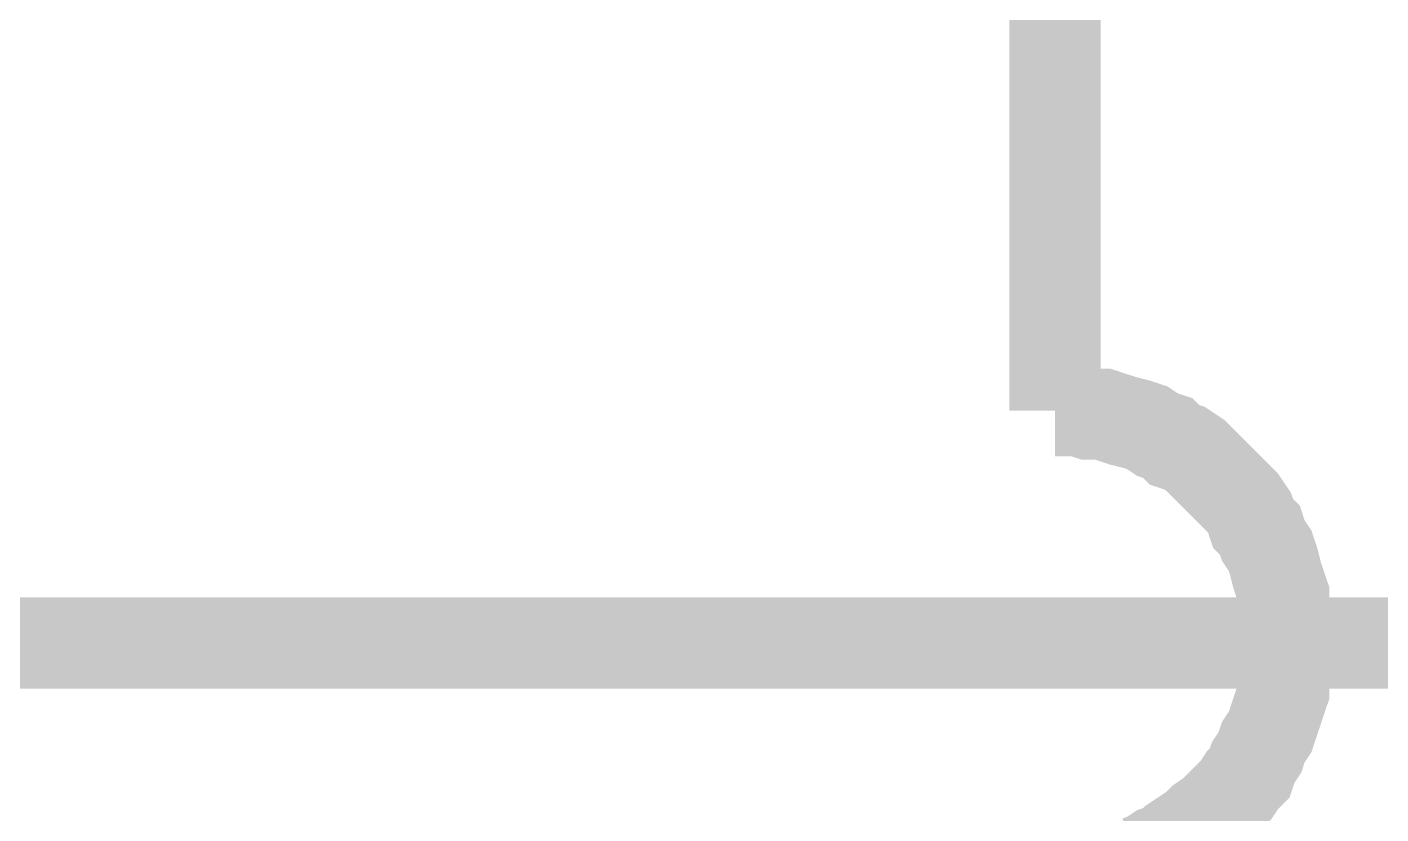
# Model space of a CAD drawing. Header units: inches. Extents: x 0 to 22.3, y 0 to 15.7.
# Drawn here: x 2.067 to 2.2422, y 5.3779 to 5.4796 of the extents above; entities that cross this region are included whole.
import ezdxf

# ---------------------------------------------------------------- set-up
doc = ezdxf.new("R2010")
doc.units = ezdxf.units.IN
doc.header["$MEASUREMENT"] = 0
doc.layers.add('Sheet', color=255, linetype='Continuous')

msp = doc.modelspace()

# ---------------------------------------------------------------- linework, layer by layer
at = {"layer": 'Sheet'}
for points in [[(1.10024, 6.2, 0.0118, 0.0118, 0), (1.70008, 6.2, 0.0118, 0.0118, 0), (1.70008, 5.39997, 0.0118, 0.0118, 0), (2.00023, 5.39997, 0.0118, 0.0118, 0), (3.00012, 5.39997, 0.0118, 0.0118, 0), (3.00012, 5.49986, 0.0118, 0.0118, 0)], [(2.20003, 5.49986, 0.0118, 0.0118, 0), (2.20003, 5.43003, 0.0118, 0.0118, 0)], [(2.23009, 5.39997, 0.0118, 0.0118, 0), (2.23009, 5.40174, 0.0118, 0.0118, 0), (2.23009, 5.40306, 0.0118, 0.0118, 0), (2.22965, 5.40439, 0.0118, 0.0118, 0), (2.22965, 5.40616, 0.0118, 0.0118, 0), (2.2292, 5.40748, 0.0118, 0.0118, 0), (2.22876, 5.40881, 0.0118, 0.0118, 0), (2.22832, 5.41058, 0.0118, 0.0118, 0), (2.22788, 5.4119, 0.0118, 0.0118, 0), (2.22699, 5.41323, 0.0118, 0.0118, 0), (2.22655, 5.41456, 0.0118, 0.0118, 0), (2.22567, 5.41544, 0.0118, 0.0118, 0), (2.22523, 5.41677, 0.0118, 0.0118, 0), (2.22434, 5.41809, 0.0118, 0.0118, 0), (2.22346, 5.41898, 0.0118, 0.0118, 0), (2.22213, 5.4203, 0.0118, 0.0118, 0), (2.22125, 5.42119, 0.0118, 0.0118, 0), (2.22036, 5.42207, 0.0118, 0.0118, 0), (2.21904, 5.4234, 0.0118, 0.0118, 0), (2.21815, 5.42428, 0.0118, 0.0118, 0), (2.21683, 5.42516, 0.0118, 0.0118, 0), (2.2155, 5.42561, 0.0118, 0.0118, 0), (2.21462, 5.42649, 0.0118, 0.0118, 0), (2.21329, 5.42693, 0.0118, 0.0118, 0), (2.21196, 5.42782, 0.0118, 0.0118, 0), (2.21064, 5.42826, 0.0118, 0.0118, 0), (2.20887, 5.4287, 0.0118, 0.0118, 0), (2.20754, 5.42914, 0.0118, 0.0118, 0), (2.20622, 5.42958, 0.0118, 0.0118, 0), (2.20445, 5.42958, 0.0118, 0.0118, 0), (2.20312, 5.43003, 0.0118, 0.0118, 0), (2.2018, 5.43003, 0.0118, 0.0118, 0), (2.20003, 5.43003, 0.0118, 0.0118, 0)], [(2.20003, 5.43003, 0.0118, 0.0118, 0), (2.20003, 5.43003, 0.0118, 0.0118, 0), (2.20003, 5.43003, 0.0118, 0.0118, 0), (2.20003, 5.43003, 0.0118, 0.0118, 0), (2.20003, 5.43003, 0.0118, 0.0118, 0), (2.20003, 5.43003, 0.0118, 0.0118, 0), (2.20003, 5.43003, 0.0118, 0.0118, 0), (2.20003, 5.43003, 0.0118, 0.0118, 0), (2.20003, 5.43003, 0.0118, 0.0118, 0), (2.20003, 5.43003, 0.0118, 0.0118, 0), (2.20003, 5.43003, 0.0118, 0.0118, 0), (2.20003, 5.43003, 0.0118, 0.0118, 0), (2.20003, 5.43003, 0.0118, 0.0118, 0), (2.20003, 5.43003, 0.0118, 0.0118, 0), (2.20003, 5.43003, 0.0118, 0.0118, 0), (2.20003, 5.43003, 0.0118, 0.0118, 0), (2.20003, 5.43003, 0.0118, 0.0118, 0), (2.20003, 5.43003, 0.0118, 0.0118, 0), (2.20003, 5.43003, 0.0118, 0.0118, 0), (2.20003, 5.43003, 0.0118, 0.0118, 0), (2.20003, 5.43003, 0.0118, 0.0118, 0), (2.20003, 5.43003, 0.0118, 0.0118, 0), (2.20003, 5.43003, 0.0118, 0.0118, 0), (2.20003, 5.43003, 0.0118, 0.0118, 0), (2.20003, 5.43003, 0.0118, 0.0118, 0), (2.20003, 5.43003, 0.0118, 0.0118, 0), (2.20003, 5.43003, 0.0118, 0.0118, 0), (2.20003, 5.43003, 0.0118, 0.0118, 0), (2.20003, 5.43003, 0.0118, 0.0118, 0), (2.20003, 5.43003, 0.0118, 0.0118, 0), (2.20003, 5.43003, 0.0118, 0.0118, 0), (2.20003, 5.43003, 0.0118, 0.0118, 0), (2.20003, 5.43003, 0.0118, 0.0118, 0)], [(2.21064, 5.37168, 0.0118, 0.0118, 0), (2.21196, 5.37212, 0.0118, 0.0118, 0), (2.21329, 5.37301, 0.0118, 0.0118, 0), (2.21462, 5.37345, 0.0118, 0.0118, 0), (2.2155, 5.37433, 0.0118, 0.0118, 0), (2.21683, 5.37522, 0.0118, 0.0118, 0), (2.21815, 5.3761, 0.0118, 0.0118, 0), (2.21904, 5.37698, 0.0118, 0.0118, 0), (2.22036, 5.37787, 0.0118, 0.0118, 0), (2.22125, 5.37875, 0.0118, 0.0118, 0), (2.22213, 5.37964, 0.0118, 0.0118, 0), (2.22346, 5.38096, 0.0118, 0.0118, 0), (2.22434, 5.38229, 0.0118, 0.0118, 0), (2.22523, 5.38317, 0.0118, 0.0118, 0), (2.22567, 5.3845, 0.0118, 0.0118, 0), (2.22655, 5.38582, 0.0118, 0.0118, 0), (2.22699, 5.38715, 0.0118, 0.0118, 0), (2.22788, 5.38848, 0.0118, 0.0118, 0), (2.22832, 5.3898, 0.0118, 0.0118, 0), (2.22876, 5.39113, 0.0118, 0.0118, 0), (2.2292, 5.39245, 0.0118, 0.0118, 0), (2.22965, 5.39378, 0.0118, 0.0118, 0), (2.22965, 5.39555, 0.0118, 0.0118, 0), (2.23009, 5.39687, 0.0118, 0.0118, 0), (2.23009, 5.39864, 0.0118, 0.0118, 0), (2.23009, 5.39997, 0.0118, 0.0118, 0)]]:
    msp.add_lwpolyline(points, format="xyseb", dxfattribs=at)

doc.saveas('drawing.dxf')
